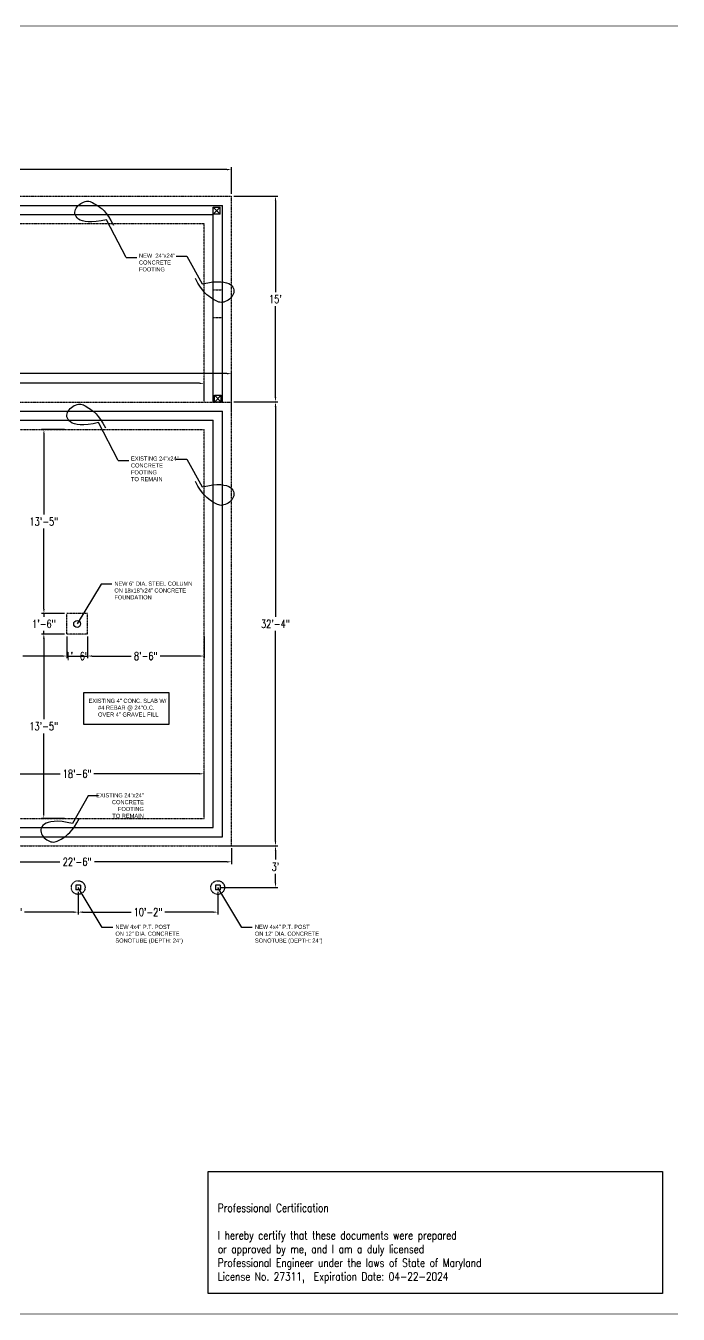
# Model space of a CAD drawing. Header units: inches. Extents: x 26998 to 46838, y -509 to 4343.
# Drawn here: x 31764 to 32335, y 1817 to 2944 of the extents above; entities that cross this region are included whole.
import ezdxf

# ---------------------------------------------------------------- set-up
doc = ezdxf.new("R2010")
doc.units = ezdxf.units.IN
doc.header["$LTSCALE"] = 0.5
doc.header["$MEASUREMENT"] = 0
doc.linetypes.add('HIDDEN', pattern=[0.375, 0.25, -0.125])
doc.layers.get('Defpoints').update_dxf_attribs({"color": 140})
for name, color, linetype in [('ARWALL', 7, 'HIDDEN'), ('FOUNDATION', 1, 'Continuous'), ('Title Block', 7, 'Continuous')]:
    doc.layers.add(name, color=color, linetype=linetype)
doc.styles.add('HS-DESIGN-TTLB', font='GOTHIC.TTF')
doc.styles.get("Standard").update_dxf_attribs({"font": 'romans.shx', "width": 0.75})
doc.styles.add('TAGS', font='romans', dxfattribs={"width": 0.8})
doc.dimstyles.new('STANDARD$0', dxfattribs={"dimscale": 0, "dimtxt": 3, "dimasz": 4, "dimexe": 4, "dimexo": 4, "dimgap": 1, "dimtad": 1, "dimdec": 0, "dimzin": 1, "dimdsep": 46, "dimlunit": 4, "dimtxsty": 'Standard', "dimblk1": 'OBLIQUE', "dimblk2": 'OBLIQUE', "dimsah": 1, "dimcen": 0, "dimdle": 2, "dimclrd": 8, "dimclre": 8, "dimclrt": 256, "dimadec": 5, "dimazin": 0, "dimtfac": 1, "dimtdec": 0, "dimtix": 1, "dimtmove": 2, "dimatfit": 3, "dimldrblk": 'OBLIQUE', "dimfxl": 1, "dimtolj": 1, "dimtzin": 3, "dimarcsym": 0})

# ---------------------------------------------------------------- blocks, each defined once
blk = doc.blocks.new('*D1033')
at = {"layer": 'Defpoints', "color": 0, "transparency": 16777216}
for p in [(31944, 2795.3), (31944, 2615.3), (31982.4, 2615.3)]:
    blk.add_point(p, dxfattribs=at)
at = {"layer": 'Title Block', "color": 3, "lineweight": -2, "transparency": 16777216}
for p, q in [((31946, 2795.3), (31984.4, 2795.3)), ((31982.4, 2791.3), (31982.4, 2711.4)), ((31982.4, 2619.3), (31982.4, 2699.1)), ((31946, 2615.3), (31984.4, 2615.3))]:
    blk.add_line(p, q, dxfattribs=at)
at = {"layer": 'Title Block', "color": 3, "transparency": 16777216}
for points in [[(31981.8, 2791.3), (31983.1, 2791.3), (31982.4, 2795.3)], [(31981.8, 2619.3), (31983.1, 2619.3), (31982.4, 2615.3)]]:
    blk.add_solid(points, dxfattribs=at)
at = {"layer": 'Title Block', "color": 3, "transparency": 16777216, "insert": (31982.4, 2705.3), "char_height": 7, "attachment_point": 5}
blk.add_mtext("\\A1;15'", dxfattribs=at)
blk = doc.blocks.new('*D1034')
at = {"layer": 'Defpoints', "color": 0, "transparency": 16777216}
for p in [(31944, 2818.6), (31532.2, 2795.3), (31944, 2795.3)]:
    blk.add_point(p, dxfattribs=at)
at = {"layer": 'Title Block', "color": 3, "lineweight": -2, "transparency": 16777216}
for p, q in [((31532.2, 2797.3), (31532.2, 2820.6)), ((31536.2, 2818.6), (31722.9, 2818.6)), ((31940, 2818.6), (31753.2, 2818.6)), ((31944, 2797.3), (31944, 2820.6))]:
    blk.add_line(p, q, dxfattribs=at)
at = {"layer": 'Title Block', "color": 3, "transparency": 16777216}
for points in [[(31536.2, 2819.2), (31536.2, 2817.9), (31532.2, 2818.6)], [(31940, 2819.2), (31940, 2817.9), (31944, 2818.6)]]:
    blk.add_solid(points, dxfattribs=at)
at = {"layer": 'Title Block', "color": 3, "transparency": 16777216, "insert": (31738.1, 2818.6), "char_height": 7, "attachment_point": 5}
blk.add_mtext('\\A1;34\'-4"', dxfattribs=at)
blk = doc.blocks.new('*D1037')
at = {"layer": 'Defpoints', "color": 0, "transparency": 16777216}
for p in [(31944, 2640.1), (31275.2, 2615.3), (31944, 2615.3)]:
    blk.add_point(p, dxfattribs=at)
at = {"layer": 'Title Block', "color": 3, "lineweight": -2, "transparency": 16777216}
for p, q in [((31275.2, 2617.3), (31275.2, 2642.1)), ((31279.2, 2640.1), (31594.4, 2640.1)), ((31940, 2640.1), (31624.7, 2640.1)), ((31944, 2617.3), (31944, 2642.1))]:
    blk.add_line(p, q, dxfattribs=at)
at = {"layer": 'Title Block', "color": 3, "transparency": 16777216}
for points in [[(31279.2, 2640.7), (31279.2, 2639.4), (31275.2, 2640.1)], [(31940, 2640.7), (31940, 2639.4), (31944, 2640.1)]]:
    blk.add_solid(points, dxfattribs=at)
at = {"layer": 'Title Block', "color": 3, "transparency": 16777216, "insert": (31609.6, 2640.1), "char_height": 7, "attachment_point": 5}
blk.add_mtext('\\A1;55\'-9"', dxfattribs=at)
blk = doc.blocks.new('*D1038')
at = {"layer": 'Defpoints', "color": 0, "transparency": 16777216}
for p in [(31920, 2631.6), (31556.2, 2615.3), (31920, 2615.3)]:
    blk.add_point(p, dxfattribs=at)
at = {"layer": 'Title Block', "color": 3, "lineweight": -2, "transparency": 16777216}
for p, q in [((31556.2, 2617.3), (31556.2, 2633.6)), ((31560.2, 2631.6), (31722.9, 2631.6)), ((31916, 2631.6), (31753.2, 2631.6)), ((31920, 2617.3), (31920, 2633.6))]:
    blk.add_line(p, q, dxfattribs=at)
at = {"layer": 'Title Block', "color": 3, "transparency": 16777216}
for points in [[(31560.2, 2632.2), (31560.2, 2630.9), (31556.2, 2631.6)], [(31916, 2632.2), (31916, 2630.9), (31920, 2631.6)]]:
    blk.add_solid(points, dxfattribs=at)
at = {"layer": 'Title Block', "color": 3, "transparency": 16777216, "insert": (31738.1, 2631.6), "char_height": 7, "attachment_point": 5}
blk.add_mtext('\\A1;30\'-4"', dxfattribs=at)
blk = doc.blocks.new('*D1047')
at = {"layer": 'Defpoints', "color": 0, "transparency": 16777216}
for p in [(31698, 2290.1), (31698, 2251.1), (31920, 2251.1)]:
    blk.add_point(p, dxfattribs=at)
at = {"layer": 'Title Block', "color": 3, "lineweight": -2, "transparency": 16777216}
for p, q in [((31698, 2253.1), (31698, 2292.1)), ((31702, 2290.1), (31794.2, 2290.1)), ((31916, 2290.1), (31823.7, 2290.1)), ((31920, 2253.1), (31920, 2292.1))]:
    blk.add_line(p, q, dxfattribs=at)
at = {"layer": 'Title Block', "color": 3, "transparency": 16777216}
for points in [[(31702, 2290.7), (31702, 2289.4), (31698, 2290.1)], [(31916, 2290.7), (31916, 2289.4), (31920, 2290.1)]]:
    blk.add_solid(points, dxfattribs=at)
at = {"layer": 'Title Block', "color": 3, "transparency": 16777216, "insert": (31809, 2290.1), "char_height": 7, "attachment_point": 5}
blk.add_mtext('\\A1;18\'-6"', dxfattribs=at)
blk = doc.blocks.new('*D1048')
at = {"layer": 'Defpoints', "color": 0, "transparency": 16777216}
for p in [(31944, 2615.3), (31944, 2227.1), (31982.4, 2227.1)]:
    blk.add_point(p, dxfattribs=at)
at = {"layer": 'Title Block', "color": 3, "lineweight": -2, "transparency": 16777216}
for p, q in [((31946, 2615.3), (31984.4, 2615.3)), ((31982.4, 2611.3), (31982.4, 2427.3)), ((31982.4, 2231.1), (31982.4, 2415)), ((31946, 2227.1), (31984.4, 2227.1))]:
    blk.add_line(p, q, dxfattribs=at)
at = {"layer": 'Title Block', "color": 3, "transparency": 16777216}
for points in [[(31981.8, 2611.3), (31983.1, 2611.3), (31982.4, 2615.3)], [(31981.8, 2231.1), (31983.1, 2231.1), (31982.4, 2227.1)]]:
    blk.add_solid(points, dxfattribs=at)
at = {"layer": 'Title Block', "color": 3, "transparency": 16777216, "insert": (31982.4, 2421.2), "char_height": 7, "attachment_point": 5}
blk.add_mtext('\\A1;32\'-4"', dxfattribs=at)
blk = doc.blocks.new('*D1049')
at = {"layer": 'Defpoints', "color": 0, "transparency": 16777216}
for p in [(31698, 2412.2), (31800, 2412.2), (31698, 2393.1)]:
    blk.add_point(p, dxfattribs=at)
at = {"layer": 'Title Block', "color": 3, "lineweight": -2, "transparency": 16777216}
for p, q in [((31698, 2410.2), (31698, 2391.1)), ((31800, 2410.2), (31800, 2391.1)), ((31702, 2393.1), (31736.3, 2393.1)), ((31796, 2393.1), (31761.6, 2393.1))]:
    blk.add_line(p, q, dxfattribs=at)
at = {"layer": 'Title Block', "color": 3, "transparency": 16777216}
for points in [[(31702, 2393.7), (31702, 2392.4), (31698, 2393.1)], [(31796, 2393.7), (31796, 2392.4), (31800, 2393.1)]]:
    blk.add_solid(points, dxfattribs=at)
at = {"layer": 'Title Block', "color": 3, "transparency": 16777216, "insert": (31749, 2393.1), "char_height": 7, "attachment_point": 5}
blk.add_mtext('\\A1;8\'-6"', dxfattribs=at)
blk = doc.blocks.new('*D1050')
at = {"layer": 'Defpoints', "color": 0, "transparency": 16777216}
for p in [(31800, 2412.2), (31818, 2412.2), (31818, 2393.1)]:
    blk.add_point(p, dxfattribs=at)
at = {"layer": 'Title Block', "color": 3, "lineweight": -2, "transparency": 16777216}
for p, q in [((31800, 2410.2), (31800, 2391.1)), ((31818, 2410.2), (31818, 2391.1)), ((31796, 2393.1), (31792, 2393.1)), ((31800, 2393.1), (31818, 2393.1)), ((31822, 2393.1), (31826, 2393.1))]:
    blk.add_line(p, q, dxfattribs=at)
at = {"layer": 'Title Block', "color": 3, "transparency": 16777216}
for points in [[(31796, 2393.7), (31796, 2392.4), (31800, 2393.1)], [(31822, 2393.7), (31822, 2392.4), (31818, 2393.1)]]:
    blk.add_solid(points, dxfattribs=at)
at = {"layer": 'Title Block', "color": 3, "transparency": 16777216, "insert": (31809, 2393.1), "char_height": 7, "attachment_point": 5}
blk.add_mtext('\\A1;1\'-6"', dxfattribs=at)
blk = doc.blocks.new('*D1051')
at = {"layer": 'Defpoints', "color": 0, "transparency": 16777216}
for p in [(31818, 2412.2), (31920, 2412.2), (31920, 2393.1)]:
    blk.add_point(p, dxfattribs=at)
at = {"layer": 'Title Block', "color": 3, "lineweight": -2, "transparency": 16777216}
for p, q in [((31818, 2410.2), (31818, 2391.1)), ((31920, 2410.2), (31920, 2391.1)), ((31822, 2393.1), (31856.3, 2393.1)), ((31916, 2393.1), (31881.6, 2393.1))]:
    blk.add_line(p, q, dxfattribs=at)
at = {"layer": 'Title Block', "color": 3, "transparency": 16777216}
for points in [[(31822, 2393.7), (31822, 2392.4), (31818, 2393.1)], [(31916, 2393.7), (31916, 2392.4), (31920, 2393.1)]]:
    blk.add_solid(points, dxfattribs=at)
at = {"layer": 'Title Block', "color": 3, "transparency": 16777216, "insert": (31869, 2393.1), "char_height": 7, "attachment_point": 5}
blk.add_mtext('\\A1;8\'-6"', dxfattribs=at)
blk = doc.blocks.new('*D1052')
at = {"layer": 'Defpoints', "color": 0, "transparency": 16777216}
for p in [(31779.9, 2430.2), (31800, 2430.2), (31800, 2412.2)]:
    blk.add_point(p, dxfattribs=at)
at = {"layer": 'Title Block', "color": 3, "lineweight": -2, "transparency": 16777216}
for p, q in [((31779.9, 2434.2), (31779.9, 2438.2)), ((31798, 2430.2), (31777.9, 2430.2)), ((31779.9, 2430.2), (31779.9, 2427.3)), ((31798, 2412.2), (31777.9, 2412.2)), ((31779.9, 2412.2), (31779.9, 2415)), ((31779.9, 2408.2), (31779.9, 2404.2))]:
    blk.add_line(p, q, dxfattribs=at)
at = {"layer": 'Title Block', "color": 3, "transparency": 16777216}
for points in [[(31779.3, 2434.2), (31780.6, 2434.2), (31779.9, 2430.2)], [(31779.3, 2408.2), (31780.6, 2408.2), (31779.9, 2412.2)]]:
    blk.add_solid(points, dxfattribs=at)
at = {"layer": 'Title Block', "color": 3, "transparency": 16777216, "insert": (31779.9, 2421.2), "char_height": 7, "attachment_point": 5}
blk.add_mtext('\\A1;1\'-6"', dxfattribs=at)
blk = doc.blocks.new('*D1053')
at = {"layer": 'Defpoints', "color": 0, "transparency": 16777216}
for p in [(31779.9, 2591.3), (31800, 2591.3), (31800, 2430.2)]:
    blk.add_point(p, dxfattribs=at)
at = {"layer": 'Title Block', "color": 3, "lineweight": -2, "transparency": 16777216}
for p, q in [((31798, 2591.3), (31777.9, 2591.3)), ((31779.9, 2587.3), (31779.9, 2516.9)), ((31779.9, 2434.2), (31779.9, 2504.5)), ((31798, 2430.2), (31777.9, 2430.2))]:
    blk.add_line(p, q, dxfattribs=at)
at = {"layer": 'Title Block', "color": 3, "transparency": 16777216}
for points in [[(31779.3, 2587.3), (31780.6, 2587.3), (31779.9, 2591.3)], [(31779.3, 2434.2), (31780.6, 2434.2), (31779.9, 2430.2)]]:
    blk.add_solid(points, dxfattribs=at)
at = {"layer": 'Title Block', "color": 3, "transparency": 16777216, "insert": (31779.9, 2510.7), "char_height": 7, "attachment_point": 5}
blk.add_mtext('\\A1;13\'-5"', dxfattribs=at)
blk = doc.blocks.new('*D1054')
at = {"layer": 'Defpoints', "color": 0, "transparency": 16777216}
for p in [(31800, 2412.2), (31779.8, 2251.1), (31800, 2251.1)]:
    blk.add_point(p, dxfattribs=at)
at = {"layer": 'Title Block', "color": 3, "lineweight": -2, "transparency": 16777216}
for p, q in [((31798, 2412.2), (31777.8, 2412.2)), ((31779.8, 2408.2), (31779.8, 2337.8)), ((31779.8, 2255.1), (31779.8, 2325.4)), ((31798, 2251.1), (31777.8, 2251.1))]:
    blk.add_line(p, q, dxfattribs=at)
at = {"layer": 'Title Block', "color": 3, "transparency": 16777216}
for points in [[(31779.1, 2408.2), (31780.4, 2408.2), (31779.8, 2412.2)], [(31779.1, 2255.1), (31780.4, 2255.1), (31779.8, 2251.1)]]:
    blk.add_solid(points, dxfattribs=at)
at = {"layer": 'Title Block', "color": 3, "transparency": 16777216, "insert": (31779.8, 2331.6), "char_height": 7, "attachment_point": 5}
blk.add_mtext('\\A1;13\'-5"', dxfattribs=at)
blk = doc.blocks.new('*D1058')
at = {"layer": 'Defpoints', "color": 0, "transparency": 16777216}
for p in [(31674, 2227.1), (31944, 2227.1), (31944, 2213.1)]:
    blk.add_point(p, dxfattribs=at)
at = {"layer": 'Title Block', "color": 3, "lineweight": -2, "transparency": 16777216}
for p, q in [((31674, 2225.1), (31674, 2211.1)), ((31944, 2225.1), (31944, 2211.1)), ((31678, 2213.1), (31793.8, 2213.1)), ((31940, 2213.1), (31824.1, 2213.1))]:
    blk.add_line(p, q, dxfattribs=at)
at = {"layer": 'Title Block', "color": 3, "transparency": 16777216}
for points in [[(31678, 2213.7), (31678, 2212.4), (31674, 2213.1)], [(31940, 2213.7), (31940, 2212.4), (31944, 2213.1)]]:
    blk.add_solid(points, dxfattribs=at)
at = {"layer": 'Title Block', "color": 3, "transparency": 16777216, "insert": (31809, 2213.1), "char_height": 7, "attachment_point": 5}
blk.add_mtext('\\A1;22\'-6"', dxfattribs=at)
blk = doc.blocks.new('*D1059')
at = {"layer": 'Defpoints', "color": 0, "transparency": 16777216}
for p in [(31931.9, 2227.1), (31982.4, 2227.1), (31931.9, 2190.6)]:
    blk.add_point(p, dxfattribs=at)
at = {"layer": 'Title Block', "color": 3, "lineweight": -2, "transparency": 16777216}
for p, q in [((31933.9, 2227.1), (31984.4, 2227.1)), ((31982.4, 2223.1), (31982.4, 2215)), ((31982.4, 2194.6), (31982.4, 2202.7)), ((31933.9, 2190.6), (31984.4, 2190.6))]:
    blk.add_line(p, q, dxfattribs=at)
at = {"layer": 'Title Block', "color": 3, "transparency": 16777216}
for points in [[(31981.8, 2223.1), (31983.1, 2223.1), (31982.4, 2227.1)], [(31981.8, 2194.6), (31983.1, 2194.6), (31982.4, 2190.6)]]:
    blk.add_solid(points, dxfattribs=at)
at = {"layer": 'Title Block', "color": 3, "transparency": 16777216, "insert": (31982.4, 2208.8), "char_height": 7, "attachment_point": 5}
blk.add_mtext("\\A1;3'", dxfattribs=at)
blk = doc.blocks.new('*D1060')
at = {"layer": 'Defpoints', "color": 0, "transparency": 16777216}
for p in [(31810, 2188.7), (31932, 2188.7), (31810, 2169.1)]:
    blk.add_point(p, dxfattribs=at)
at = {"layer": 'Title Block', "color": 3, "lineweight": -2, "transparency": 16777216}
for p, q in [((31810, 2186.7), (31810, 2167.1)), ((31932, 2186.7), (31932, 2167.1)), ((31814, 2169.1), (31856.2, 2169.1)), ((31928, 2169.1), (31885.7, 2169.1))]:
    blk.add_line(p, q, dxfattribs=at)
at = {"layer": 'Title Block', "color": 3, "transparency": 16777216}
for points in [[(31814, 2169.7), (31814, 2168.4), (31810, 2169.1)], [(31928, 2169.7), (31928, 2168.4), (31932, 2169.1)]]:
    blk.add_solid(points, dxfattribs=at)
at = {"layer": 'Title Block', "color": 3, "transparency": 16777216, "insert": (31871, 2169.1), "char_height": 7, "attachment_point": 5}
blk.add_mtext('\\A1;10\'-2"', dxfattribs=at)
blk = doc.blocks.new('*D1061')
at = {"layer": 'Defpoints', "color": 0, "transparency": 16777216}
for p in [(31810, 2188.7), (31686.4, 2184.6), (31686.4, 2169.1)]:
    blk.add_point(p, dxfattribs=at)
at = {"layer": 'Title Block', "color": 3, "lineweight": -2, "transparency": 16777216}
for p, q in [((31810, 2186.7), (31810, 2167.1)), ((31686.4, 2182.6), (31686.4, 2167.1)), ((31690.4, 2169.1), (31733.4, 2169.1)), ((31806, 2169.1), (31762.9, 2169.1))]:
    blk.add_line(p, q, dxfattribs=at)
at = {"layer": 'Title Block', "color": 3, "transparency": 16777216}
for points in [[(31690.4, 2169.7), (31690.4, 2168.4), (31686.4, 2169.1)], [(31806, 2169.7), (31806, 2168.4), (31810, 2169.1)]]:
    blk.add_solid(points, dxfattribs=at)
at = {"layer": 'Title Block', "color": 3, "transparency": 16777216, "insert": (31748.2, 2169.1), "char_height": 7, "attachment_point": 5}
blk.add_mtext('\\A1;10\'-4"', dxfattribs=at)

msp = doc.modelspace()

# ---------------------------------------------------------------- linework, layer by layer
at = {"color": 1}
for p, q in [((31927.9645559, 2785.6588858), (31933.9645559, 2779.6588858)), ((31933.9645559, 2785.6588858), (31927.9645559, 2779.6588858)), ((31927.9645559, 2779.6588858), (31927.9645559, 2785.6588858)), ((31927.9645559, 2785.6588858), (31933.9645559, 2785.6588858)), ((31933.9645559, 2779.6588858), (31933.9645559, 2785.6588858)), ((31933.9645559, 2779.6588858), (31927.9645559, 2779.6588858)), ((31928.97334, 2621.2590621), (31934.97334, 2615.2590621)), ((31934.97334, 2621.2590621), (31928.97334, 2615.2590621)), ((31928.97334, 2615.2590621), (31928.97334, 2621.2590621)), ((31928.97334, 2621.2590621), (31934.97334, 2621.2590621)), ((31934.97334, 2615.2590621), (31928.97334, 2615.2590621)), ((31934.97334, 2615.2590621), (31934.97334, 2621.2590621))]:
    msp.add_line(p, q, dxfattribs=at)
msp.add_lwpolyline([(30839.3128283, 2944.0852231, 0.5, 0.5, 0), (32334.372063, 2944.0852231, 0, 0, 0), (32334.372063, 1817.6360016, 0.5, 0.5, 0), (30839.3128283, 1817.6360016, 0.5, 0.5, 0)], format="xyseb")
msp.add_lwpolyline([(31814.848852, 2361.0695574), (31889.1939731, 2361.0695574), (31889.1939731, 2333.2553784), (31814.848852, 2333.2553784)], close=True)
msp.add_circle((31808.9645408, 2421.1590416), 3)
at = {"layer": 'ARWALL', "color": 2, "linetype": 'HIDDEN'}
for p, q in [((31532.1645408, 2795.2590416), (31943.9645408, 2795.2590416)), ((31943.9645408, 2607.2590416), (31943.9645408, 2795.2590416)), ((31556.1645408, 2771.2590416), (31919.9645408, 2771.2590416)), ((31919.9645408, 2615.2590416), (31919.9645408, 2771.2590416)), ((31927.9645408, 2713.2590416), (31935.9645408, 2713.2590416)), ((31927.9645408, 2689.2590416), (31935.9645408, 2689.2590416)), ((31275.1645408, 2615.2590416), (31943.9645408, 2615.2590416)), ((31943.9645408, 2227.0590416), (31943.9645408, 2615.2590416)), ((31697.9645408, 2591.2590416), (31919.9645408, 2591.2590416)), ((31919.9645408, 2251.0590416), (31919.9645408, 2591.2590416)), ((31817.9645408, 2430.1590416), (31799.9645408, 2430.1590416)), ((31799.9645408, 2412.1590416), (31799.9645408, 2430.1590416)), ((31817.9645408, 2412.1590416), (31817.9645408, 2430.1590416)), ((31817.9645408, 2412.1590416), (31799.9645408, 2412.1590416)), ((31697.9645408, 2251.0590416), (31919.9645408, 2251.0590416)), ((31673.9645408, 2227.0590416), (31943.9645408, 2227.0590416))]:
    msp.add_line(p, q, dxfattribs=at)
for centre in [(31809.8974425, 2190.5897214), (31931.8974425, 2190.5897214)]:
    msp.add_circle(centre, 6, dxfattribs=at)
at = {"layer": 'FOUNDATION'}
for p, q in [((31851.8995467, 2741.6624828), (31834.7741531, 2774.7143237)), ((31851.8995467, 2741.6624828), (31861.0657771, 2741.6624828)), ((31852.4029781, 2741.6624828), (31861.0657771, 2741.6624828)), ((31895.6395557, 2742.8546129), (31904.8057862, 2742.8546129)), ((31895.6395557, 2742.8546129), (31904.8057862, 2742.8546129)), ((31904.8057862, 2742.8546129), (31918.3880639, 2718.5336025)), ((31904.8057862, 2742.8546129), (31918.3880639, 2718.5336025)), ((31844.8995467, 2564.1624828), (31827.7741531, 2597.2143237)), ((31844.8995467, 2564.1624828), (31854.0657771, 2564.1624828)), ((31845.4029781, 2564.1624828), (31854.0657771, 2564.1624828)), ((31895.6395557, 2565.3546129), (31904.8057862, 2565.3546129)), ((31895.6395557, 2565.3546129), (31904.8057862, 2565.3546129)), ((31904.8057862, 2565.3546129), (31918.3880639, 2541.0336025)), ((31904.8057862, 2565.3546129), (31918.3880639, 2541.0336025)), ((31830.0468185, 2455.980052), (31808.9645408, 2421.1590416)), ((31830.0468185, 2455.980052), (31808.9645408, 2421.1590416)), ((31839.2130489, 2455.980052), (31830.0468185, 2455.980052)), ((31839.2130489, 2455.980052), (31830.0468185, 2455.980052)), ((31818.5679198, 2270.8546129), (31804.985642, 2246.5336025)), ((31818.5679198, 2270.8546129), (31804.985642, 2246.5336025)), ((31827.7341502, 2270.8546129), (31818.5679198, 2270.8546129)), ((31827.7341502, 2270.8546129), (31818.5679198, 2270.8546129)), ((31830.9797202, 2155.768711), (31809.8974425, 2190.5897214)), ((31830.9797202, 2155.768711), (31809.8974425, 2190.5897214)), ((31952.9797202, 2155.768711), (31931.8974425, 2190.5897214)), ((31952.9797202, 2155.768711), (31931.8974425, 2190.5897214)), ((31840.1459507, 2155.768711), (31830.9797202, 2155.768711)), ((31840.1459507, 2155.768711), (31830.9797202, 2155.768711)), ((31962.1459507, 2155.768711), (31952.9797202, 2155.768711)), ((31962.1459507, 2155.768711), (31952.9797202, 2155.768711))]:
    msp.add_line(p, q, dxfattribs=at)
for points in [[(31834.7741531, 2774.7143237), (31829.9172292, 2773.668857), (31825.634655, 2773.0227579), (31821.8925391, 2772.7361603), (31818.65699, 2772.7691984), (31815.8941166, 2773.082006), (31813.5700276, 2773.6347172), (31811.6508315, 2774.3874659), (31810.102637, 2775.3003861), (31808.8939868, 2776.3362252), (31808.0031585, 2777.4681834), (31807.4108638, 2778.6720742), (31807.0978144, 2779.9237112), (31807.044722, 2781.1989081), (31807.2322981, 2782.4734782), (31807.6412544, 2783.7232353), (31808.2523026, 2784.9239928), (31809.0441291, 2786.0533937), (31809.9873193, 2787.0963989), (31811.0504334, 2788.0397984), (31812.2020316, 2788.8703825), (31813.4106742, 2789.5749414), (31814.6449213, 2790.1402651), (31815.8733332, 2790.553144), (31817.06447, 2790.8003682), (31818.195999, 2790.8730702), (31819.2820162, 2790.7797518), (31820.3457244, 2790.5332571), (31821.4103266, 2790.1464303), (31822.4990258, 2789.6321153), (31823.6350249, 2789.0031564), (31824.8415267, 2788.2723977), (31826.1417344, 2787.4526833), (31827.5550877, 2786.5389323), (31829.085974, 2785.4543644), (31830.7350175, 2784.1042742), (31832.5028426, 2782.3939563), (31834.3900734, 2780.2287055), (31836.3973343, 2777.5138164), (31838.5252496, 2774.1545837), (31840.7744434, 2770.056302)], [(31918.3880639, 2718.5336025), (31923.2449877, 2719.5790692), (31927.527562, 2720.2251683), (31931.2696779, 2720.5117659), (31934.505227, 2720.4787278), (31937.2681004, 2720.1659202), (31939.5921894, 2719.6132091), (31941.5113855, 2718.8604603), (31943.05958, 2717.9475401), (31944.2682302, 2716.911701), (31945.1590585, 2715.7797428), (31945.7513532, 2714.575852), (31946.0644026, 2713.324215), (31946.117495, 2712.0490182), (31945.9299189, 2710.774448), (31945.5209626, 2709.524691), (31944.9099144, 2708.3239335), (31944.1180879, 2707.1945325), (31943.1748977, 2706.1515274), (31942.1117836, 2705.2081278), (31940.9601854, 2704.3775437), (31939.7515428, 2703.6729849), (31938.5172957, 2703.1076611), (31937.2888838, 2702.6947822), (31936.097747, 2702.447558), (31934.966218, 2702.374856), (31933.8802008, 2702.4681744), (31932.8164926, 2702.7146691), (31931.7518904, 2703.101496), (31930.6631912, 2703.6158109), (31929.5271921, 2704.2447698), (31928.3206903, 2704.9755285), (31927.0204826, 2705.795243), (31925.6071293, 2706.7089939), (31924.076243, 2707.7935619), (31922.4271995, 2709.1436521), (31920.6593744, 2710.8539699), (31918.7721436, 2713.0192207), (31916.7648827, 2715.7341098), (31914.6369674, 2719.0933425), (31912.3877736, 2723.1916242)], [(31918.3880639, 2718.5336025), (31923.2449877, 2719.5790692), (31927.527562, 2720.2251683), (31931.2696779, 2720.5117659), (31934.505227, 2720.4787278), (31937.2681004, 2720.1659202), (31939.5921894, 2719.6132091), (31941.5113855, 2718.8604603), (31943.05958, 2717.9475401), (31944.2682302, 2716.911701), (31945.1590585, 2715.7797428), (31945.7513532, 2714.575852), (31946.0644026, 2713.324215), (31946.117495, 2712.0490182), (31945.9299189, 2710.774448), (31945.5209626, 2709.524691), (31944.9099144, 2708.3239335), (31944.1180879, 2707.1945325), (31943.1748977, 2706.1515274), (31942.1117836, 2705.2081278), (31940.9601854, 2704.3775437), (31939.7515428, 2703.6729849), (31938.5172957, 2703.1076611), (31937.2888838, 2702.6947822), (31936.097747, 2702.447558), (31934.966218, 2702.374856), (31933.8802008, 2702.4681744), (31932.8164926, 2702.7146691), (31931.7518904, 2703.101496), (31930.6631912, 2703.6158109), (31929.5271921, 2704.2447698), (31928.3206903, 2704.9755285), (31927.0204826, 2705.795243), (31925.6071293, 2706.7089939), (31924.076243, 2707.7935619), (31922.4271995, 2709.1436521), (31920.6593744, 2710.8539699), (31918.7721436, 2713.0192207), (31916.7648827, 2715.7341098), (31914.6369674, 2719.0933425), (31912.3877736, 2723.1916242)], [(31827.7741531, 2597.2143237), (31822.9172292, 2596.168857), (31818.634655, 2595.5227579), (31814.8925391, 2595.2361603), (31811.65699, 2595.2691984), (31808.8941166, 2595.582006), (31806.5700276, 2596.1347172), (31804.6508315, 2596.8874659), (31803.102637, 2597.8003861), (31801.8939868, 2598.8362252), (31801.0031585, 2599.9681834), (31800.4108638, 2601.1720742), (31800.0978144, 2602.4237112), (31800.044722, 2603.6989081), (31800.2322981, 2604.9734782), (31800.6412544, 2606.2232353), (31801.2523026, 2607.4239928), (31802.0441291, 2608.5533937), (31802.9873193, 2609.5963989), (31804.0504334, 2610.5397984), (31805.2020316, 2611.3703825), (31806.4106742, 2612.0749414), (31807.6449213, 2612.6402651), (31808.8733332, 2613.053144), (31810.06447, 2613.3003682), (31811.195999, 2613.3730702), (31812.2820162, 2613.2797518), (31813.3457244, 2613.0332571), (31814.4103266, 2612.6464303), (31815.4990258, 2612.1321153), (31816.6350249, 2611.5031564), (31817.8415267, 2610.7723977), (31819.1417344, 2609.9526833), (31820.5550877, 2609.0389323), (31822.085974, 2607.9543644), (31823.7350175, 2606.6042742), (31825.5028426, 2604.8939563), (31827.3900734, 2602.7287055), (31829.3973343, 2600.0138164), (31831.5252496, 2596.6545837), (31833.7744434, 2592.556302)], [(31918.3880639, 2541.0336025), (31923.2449877, 2542.0790692), (31927.527562, 2542.7251683), (31931.2696779, 2543.0117659), (31934.505227, 2542.9787278), (31937.2681004, 2542.6659202), (31939.5921894, 2542.1132091), (31941.5113855, 2541.3604603), (31943.05958, 2540.4475401), (31944.2682302, 2539.411701), (31945.1590585, 2538.2797428), (31945.7513532, 2537.075852), (31946.0644026, 2535.824215), (31946.117495, 2534.5490182), (31945.9299189, 2533.274448), (31945.5209626, 2532.024691), (31944.9099144, 2530.8239335), (31944.1180879, 2529.6945325), (31943.1748977, 2528.6515274), (31942.1117836, 2527.7081278), (31940.9601854, 2526.8775437), (31939.7515428, 2526.1729849), (31938.5172957, 2525.6076611), (31937.2888838, 2525.1947822), (31936.097747, 2524.947558), (31934.966218, 2524.874856), (31933.8802008, 2524.9681744), (31932.8164926, 2525.2146691), (31931.7518904, 2525.601496), (31930.6631912, 2526.1158109), (31929.5271921, 2526.7447698), (31928.3206903, 2527.4755285), (31927.0204826, 2528.295243), (31925.6071293, 2529.2089939), (31924.076243, 2530.2935619), (31922.4271995, 2531.6436521), (31920.6593744, 2533.3539699), (31918.7721436, 2535.5192207), (31916.7648827, 2538.2341098), (31914.6369674, 2541.5933425), (31912.3877736, 2545.6916242)], [(31918.3880639, 2541.0336025), (31923.2449877, 2542.0790692), (31927.527562, 2542.7251683), (31931.2696779, 2543.0117659), (31934.505227, 2542.9787278), (31937.2681004, 2542.6659202), (31939.5921894, 2542.1132091), (31941.5113855, 2541.3604603), (31943.05958, 2540.4475401), (31944.2682302, 2539.411701), (31945.1590585, 2538.2797428), (31945.7513532, 2537.075852), (31946.0644026, 2535.824215), (31946.117495, 2534.5490182), (31945.9299189, 2533.274448), (31945.5209626, 2532.024691), (31944.9099144, 2530.8239335), (31944.1180879, 2529.6945325), (31943.1748977, 2528.6515274), (31942.1117836, 2527.7081278), (31940.9601854, 2526.8775437), (31939.7515428, 2526.1729849), (31938.5172957, 2525.6076611), (31937.2888838, 2525.1947822), (31936.097747, 2524.947558), (31934.966218, 2524.874856), (31933.8802008, 2524.9681744), (31932.8164926, 2525.2146691), (31931.7518904, 2525.601496), (31930.6631912, 2526.1158109), (31929.5271921, 2526.7447698), (31928.3206903, 2527.4755285), (31927.0204826, 2528.295243), (31925.6071293, 2529.2089939), (31924.076243, 2530.2935619), (31922.4271995, 2531.6436521), (31920.6593744, 2533.3539699), (31918.7721436, 2535.5192207), (31916.7648827, 2538.2341098), (31914.6369674, 2541.5933425), (31912.3877736, 2545.6916242)], [(31804.985642, 2246.5336025), (31800.1287182, 2247.5790692), (31795.846144, 2248.2251683), (31792.104028, 2248.5117659), (31788.868479, 2248.4787278), (31786.1056056, 2248.1659202), (31783.7815165, 2247.6132091), (31781.8623204, 2246.8604603), (31780.314126, 2245.9475401), (31779.1054757, 2244.911701), (31778.2146474, 2243.7797428), (31777.6223528, 2242.575852), (31777.3093034, 2241.324215), (31777.256211, 2240.0490182), (31777.4437871, 2238.774448), (31777.8527434, 2237.524691), (31778.4637916, 2236.3239335), (31779.2556181, 2235.1945325), (31780.1988083, 2234.1515274), (31781.2619224, 2233.2081278), (31782.4135206, 2232.3775437), (31783.6221632, 2231.6729849), (31784.8564103, 2231.1076611), (31786.0848221, 2230.6947822), (31787.2759589, 2230.447558), (31788.407488, 2230.374856), (31789.4935052, 2230.4681744), (31790.5572134, 2230.7146691), (31791.6218156, 2231.101496), (31792.7105148, 2231.6158109), (31793.8465138, 2232.2447698), (31795.0530157, 2232.9755285), (31796.3532234, 2233.795243), (31797.7665767, 2234.7089939), (31799.2974629, 2235.7935619), (31800.9465065, 2237.1436521), (31802.7143315, 2238.8539699), (31804.6015624, 2241.0192207), (31806.6088233, 2243.7341098), (31808.7367386, 2247.0933425), (31810.9859324, 2251.1916242)], [(31804.985642, 2246.5336025), (31800.1287182, 2247.5790692), (31795.846144, 2248.2251683), (31792.104028, 2248.5117659), (31788.868479, 2248.4787278), (31786.1056056, 2248.1659202), (31783.7815165, 2247.6132091), (31781.8623204, 2246.8604603), (31780.314126, 2245.9475401), (31779.1054757, 2244.911701), (31778.2146474, 2243.7797428), (31777.6223528, 2242.575852), (31777.3093034, 2241.324215), (31777.256211, 2240.0490182), (31777.4437871, 2238.774448), (31777.8527434, 2237.524691), (31778.4637916, 2236.3239335), (31779.2556181, 2235.1945325), (31780.1988083, 2234.1515274), (31781.2619224, 2233.2081278), (31782.4135206, 2232.3775437), (31783.6221632, 2231.6729849), (31784.8564103, 2231.1076611), (31786.0848221, 2230.6947822), (31787.2759589, 2230.447558), (31788.407488, 2230.374856), (31789.4935052, 2230.4681744), (31790.5572134, 2230.7146691), (31791.6218156, 2231.101496), (31792.7105148, 2231.6158109), (31793.8465138, 2232.2447698), (31795.0530157, 2232.9755285), (31796.3532234, 2233.795243), (31797.7665767, 2234.7089939), (31799.2974629, 2235.7935619), (31800.9465065, 2237.1436521), (31802.7143315, 2238.8539699), (31804.6015624, 2241.0192207), (31806.6088233, 2243.7341098), (31808.7367386, 2247.0933425), (31810.9859324, 2251.1916242)]]:
    msp.add_lwpolyline(points, dxfattribs=at)
at = {"layer": 'Title Block'}
for p, q in [((31540.1645408, 2787.2590416), (31935.9645408, 2787.2590416)), ((31935.9645408, 2615.2590416), (31935.9645408, 2787.2590416)), ((31548.1645408, 2779.2590416), (31927.9645408, 2779.2590416)), ((31927.9645408, 2615.2590416), (31927.9645408, 2779.2590416)), ((31283.1645408, 2607.2590416), (31935.9645408, 2607.2590416)), ((31935.9645408, 2235.0590416), (31935.9645408, 2607.2590416)), ((31689.9645408, 2599.2590416), (31927.9645408, 2599.2590416)), ((31927.9645408, 2243.0590416), (31927.9645408, 2599.2590416)), ((31689.9645408, 2243.0590416), (31927.9645408, 2243.0590416)), ((31681.9645408, 2235.0590416), (31935.9645408, 2235.0590416)), ((31911.9645408, 2235.0590416), (31935.9645408, 2235.0590416)), ((31811.9645408, 2192.6590416), (31807.9645408, 2192.6590416)), ((31807.9645408, 2192.6590416), (31807.9645408, 2188.6590416)), ((31811.9645408, 2188.6590416), (31807.9645408, 2188.6590416)), ((31811.9645408, 2192.6590416), (31811.9645408, 2188.6590416)), ((31933.9645408, 2192.6590416), (31929.9645408, 2192.6590416)), ((31929.9645408, 2192.6590416), (31929.9645408, 2188.6590416)), ((31933.9645408, 2188.6590416), (31929.9645408, 2188.6590416)), ((31933.9645408, 2192.6590416), (31933.9645408, 2188.6590416))]:
    msp.add_line(p, q, dxfattribs=at)
at = {"layer": 'Title Block', "color": 253, "linetype": 'ByBlock', "elevation": -143.9991213}
msp.add_lwpolyline([(31923.5070003, 1942.2560806), (32321.0070003, 1942.2560806), (32321.0070003, 1835.3948306), (31923.5070003, 1835.3948306)], close=True, dxfattribs=at)

# ---------------------------------------------------------------- texts
at = {"char_height": 3.6, "width": 95.507369382, "style": 'HS-DESIGN-TTLB'}
for s, insert, attachment_point in [('NEW  24"x24" \\PCONCRETE \\PFOOTING', (31863.0579237, 2745.1019597), 1), ('EXISTING 24"x24" \\PCONCRETE \\PFOOTING\\PTO REMAIN', (31856.0579237, 2567.6019597), 1), ('{\\fArial Narrow|b0|i0|c0|p34;NEW 6" DIA. STEEL COLUMN\\PON 18x18"x24" CONCRETE\\PFOUNDATION}', (31841.5368224, 2458.2273988), 1), ('EXISTING 4" CONC. SLAB W/\\P      #4 REBAR @ 24"O.C. \\P      OVER 4" GRAVEL FILL', (31818.9597158, 2355.7352234), 1), ('EXISTING 24"x24" \\PCONCRETE \\PFOOTING\\PTO REMAIN', (31867.3157823, 2273.1019597), 3), ('{\\fArial Narrow|b0|i0|c0|p34;NEW 4x4" P.T. POST\\PON 12" DIA. CONCRETE\\PSONOTUBE (DEPTH: 24")}', (31842.4697241, 2158.0160578), 1), ('{\\fArial Narrow|b0|i0|c0|p34;NEW 4x4" P.T. POST\\PON 12" DIA. CONCRETE\\PSONOTUBE (DEPTH: 24")}', (31964.4697241, 2158.0160578), 1)]:
    msp.add_mtext(s, dxfattribs=dict(at, insert=insert, attachment_point=attachment_point))
at = {"layer": 'Title Block', "insert": (31932.0070003, 1913.9948306, -143.9991213), "char_height": 7.2, "attachment_point": 1, "style": 'TAGS'}
msp.add_mtext_dynamic_manual_height_columns('Professional Certification\\P\\PI hereby certify that these documents were prepared\\Por approved by me, and I am a duly licensed\\PProfessional Engineer under the laws of State of Maryland\\PLicense No. 27311,  Expiration Date: 04-22-2024', width=727.308226295, gutter_width=30, heights=[0], dxfattribs=at)

# ---------------------------------------------------------------- dimensions: what is measured, and where the dimension line sits
at = {"layer": 'Title Block'}
for base, p1, p2, picture, middle in [((31943.9645408, 2818.5695574), (31532.1645408, 2795.2590416), (31943.9645408, 2795.2590416), '*D1034', (31738.0645408, 2818.5695574)), ((31943.9645408, 2640.0695574), (31275.1645408, 2615.2590416), (31943.9645408, 2615.2590416), '*D1037', (31609.5645408, 2640.0695574)), ((31919.9645408, 2631.5695574), (31556.1645408, 2615.2590416), (31919.9645408, 2615.2590416), '*D1038', (31738.0645408, 2631.5695574)), ((31697.9645408, 2393.0695574), (31799.9645408, 2412.1590416), (31697.9645408, 2412.1590416), '*D1049', (31748.9645408, 2393.0695574)), ((31817.9645408, 2393.0695574), (31799.9645408, 2412.1590416), (31817.9645408, 2412.1590416), '*D1050', (31808.9645408, 2393.0695574)), ((31919.9645408, 2393.0695574), (31817.9645408, 2412.1590416), (31919.9645408, 2412.1590416), '*D1051', (31868.9645408, 2393.0695574)), ((31697.9645408, 2290.0695574), (31919.9645408, 2251.0590416), (31697.9645408, 2251.0590416), '*D1047', (31808.9645408, 2290.0695574)), ((31943.9645408, 2213.0695574), (31673.9645408, 2227.0590416), (31943.9645408, 2227.0590416), '*D1058', (31808.9645408, 2213.0695574)), ((31686.3552405, 2169.0695574), (31809.9645408, 2188.6590416), (31686.3552405, 2184.6072118), '*D1061', (31748.1598906, 2169.0695574)), ((31809.9645408, 2169.0695574), (31931.9645408, 2188.6590416), (31809.9645408, 2188.6590416), '*D1060', (31870.9645408, 2169.0695574))]:
    dim = msp.add_linear_dim(base=base, p1=p1, p2=p2, dimstyle='STANDARD$0', override={"dimscale": 1, "dimtxt": 7, "dimexe": 2, "dimexo": 2, "dimgap": 2, "dimtad": 0, "dimtih": 1, "dimtoh": 1, "dimzin": 0, "dimsah": 0, "dimcen": 0.09, "dimdle": 0, "dimclrd": 3, "dimclre": 3, "dimclrt": 3}, dxfattribs=at)
    dim.commit()
    dim.dimension.update_dxf_attribs({"geometry": picture, "text_midpoint": middle})
for base, p1, p2, picture, middle in [((31982.436853, 2615.2590416), (31943.9645408, 2795.2590416), (31943.9645408, 2615.2590416), '*D1033', (31982.436853, 2705.2590416)), ((31982.436853, 2227.0590416), (31943.9645408, 2615.2590416), (31943.9645408, 2227.0590416), '*D1048', (31982.436853, 2421.1590416)), ((31779.936853, 2591.2590416), (31799.9645408, 2430.1590416), (31799.9645408, 2591.2590416), '*D1053', (31779.936853, 2510.7090416)), ((31779.936853, 2430.1590416), (31799.9645408, 2412.1590416), (31799.9645408, 2430.1590416), '*D1052', (31779.936853, 2421.1590416)), ((31779.756853, 2251.0590416), (31799.9645408, 2412.1590416), (31799.9645408, 2251.0590416), '*D1054', (31779.756853, 2331.6090416)), ((31982.436853, 2227.0590416), (31931.8974425, 2190.5897214), (31931.8974425, 2227.0590416), '*D1059', (31982.436853, 2208.8243815))]:
    dim = msp.add_linear_dim(base=base, p1=p1, p2=p2, angle=90, dimstyle='STANDARD$0', override={"dimscale": 1, "dimtxt": 7, "dimexe": 2, "dimexo": 2, "dimgap": 2, "dimtad": 0, "dimtih": 1, "dimtoh": 1, "dimzin": 0, "dimsah": 0, "dimcen": 0.09, "dimdle": 0, "dimclrd": 3, "dimclre": 3, "dimclrt": 3}, dxfattribs=at)
    dim.commit()
    dim.dimension.update_dxf_attribs({"geometry": picture, "text_midpoint": middle})

doc.saveas('drawing.dxf')
